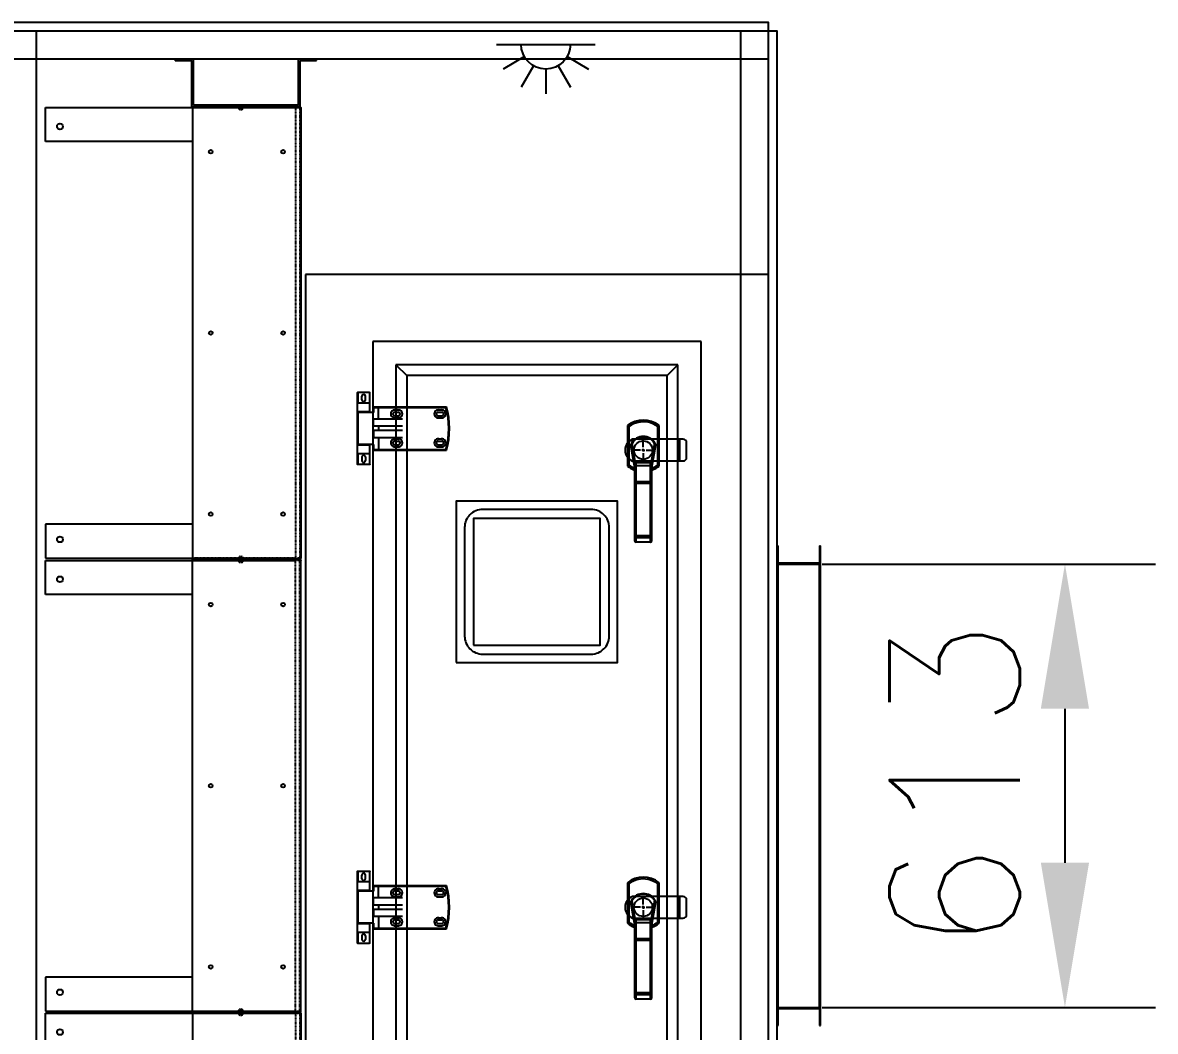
# Model space of a CAD drawing. Header units: millimetres. Extents: x -7350 to 21750, y -6100 to 14306.
# Drawn here: x 8206 to 9772, y 715 to 2110 of the extents above; entities that cross this region are included whole.
import ezdxf

# ---------------------------------------------------------------- set-up
doc = ezdxf.new("R2010")
doc.units = ezdxf.units.MM
doc.linetypes.add('HIDDEN', pattern=[0.375, 0.25, -0.125])
for name, color, linetype in [('____', 7, 'Continuous'), ('__________', 7, 'Continuous'), ('Dim', 1, 'Continuous'), ('McDoor', 7, 'Continuous'), ('McFlang', 7, 'Continuous'), ('McFrame', 7, 'Continuous'), ('MQFilter', 7, 'Continuous')]:
    doc.layers.add(name, color=color, linetype=linetype)
doc.styles.add('ROMANS', font='romans.shx')
doc.dimstyles.new('McDim', dxfattribs={"dimscale": 100, "dimtxt": 1.8, "dimasz": 2, "dimexe": 1.25, "dimexo": 0.625, "dimtad": 1, "dimdec": 1, "dimdsep": 46, "dimtxsty": 'ROMANS', "dimcen": 2.5, "dimadec": 0, "dimazin": 0, "dimtfac": 1, "dimtmove": 0, "dimatfit": 1, "dimfxl": 0, "dimarcsym": 0})

# ---------------------------------------------------------------- blocks, each defined once
blk = doc.blocks.new('HEPAFilter_16M-E')
for p, q in [((0, 2010), (25, 2010)), ((0, 2007.7), (0, 2010)), ((0, 2007.7), (22.7, 2007.7)), ((22.7, 1944), (22.7, 2007.7)), ((25, 1946.3), (25, 2010)), ((170.4, 2010), (195.4, 2010)), ((170.4, 1946.3), (170.4, 2010)), ((172.7, 2007.7), (195.4, 2007.7)), ((172.7, 1944), (172.7, 2007.7)), ((195.4, 2007.7), (195.4, 2010)), ((22.7, 1944), (172.7, 1944)), ((25, 1946.3), (170.4, 1946.3))]:
    blk.add_line(p, q)
at = {"layer": '__________', "color": 7, "linetype": 'Continuous'}
for p, q in [((-179.4, 1942.5), (166.1, 1942.5)), ((-179.4, 1895.5), (-179.4, 1942.5)), ((170.6, 1944), (23.6, 1944)), ((23.6, 1944), (23.6, 1851.3)), ((172.7, 1944), (170.6, 1944)), ((173.6, 1942.5), (173.6, 1319.6)), ((23.6, 1895.5), (-179.4, 1895.5)), ((23.6, 1851.3), (23.6, 1318)), ((23.6, 1366.6), (-179.4, 1366.6)), ((-179.4, 1366.6), (-179.4, 1319.6)), ((-179.4, 1319.6), (166.1, 1319.6)), ((-179.4, 1316.4), (166.1, 1316.4)), ((-179.4, 1269.4), (-179.4, 1316.4)), ((23.6, 1318), (170.6, 1318)), ((23.6, 1318), (170.6, 1318)), ((170.6, 1318), (23.6, 1318)), ((23.6, 1318), (170.6, 1318)), ((170.6, 1318), (23.6, 1318)), ((23.6, 1318), (170.6, 1318)), ((23.6, 1089.7), (23.6, 1318)), ((170.6, 1318), (172.7, 1318)), ((170.6, 1318), (172.7, 1318)), ((170.6, 1318), (172.7, 1318)), ((170.6, 1318), (172.7, 1318)), ((173.6, 1319.5), (173.6, 1319.6)), ((173.6, 1316.5), (173.6, 1316.4)), ((173.6, 693.5), (173.6, 1316.4)), ((23.6, 1269.4), (-179.4, 1269.4)), ((23.6, 692), (23.6, 1089.7)), ((23.6, 740.5), (-179.4, 740.5)), ((-179.4, 740.5), (-179.4, 693.5)), ((-179.4, 693.5), (166.1, 693.5)), ((-179.4, 690.5), (166.1, 690.5)), ((-179.4, 643.5), (-179.4, 690.5)), ((170.6, 692), (23.6, 692)), ((170.6, 692), (23.6, 692)), ((170.6, 692), (23.6, 692)), ((170.6, 692), (23.6, 692)), ((23.6, 692), (23.6, 294.3)), ((172.7, 692), (170.6, 692)), ((172.7, 692), (170.6, 692)), ((173.6, 690.5), (173.6, 67.6))]:
    blk.add_line(p, q, dxfattribs=at)
at = {"layer": '__________', "color": 3, "linetype": 'HIDDEN', "ltscale": 0.07}
for p, q in [((23.6, 1942.5), (170.6, 1942.5)), ((87.5, 1942), (87.5, 1941.9)), ((89, 1942.1), (89, 1942)), ((92.2, 1942), (92.2, 1942.1)), ((93.7, 1941.9), (93.7, 1942)), ((96.6, 1944), (96.6, 1942.5)), ((101.5, 1942.5), (101.5, 1944)), ((101.6, 1942.5), (101.6, 1944)), ((105.5, 1942.5), (105.5, 1944)), ((105.5, 1942.3), (105.5, 1942.5)), ((91.7, 1941.5), (89.5, 1941.5)), ((89.5, 1940), (91.7, 1940)), ((170.6, 1319.5), (23.6, 1319.5)), ((170.6, 1316.5), (23.6, 1316.5)), ((43.6, 1318), (43.6, 1319.5)), ((43.6, 1318), (43.6, 1316.5)), ((87.5, 1320.1), (87.5, 1320)), ((87.5, 1315.9), (87.5, 1316)), ((89, 1320), (89, 1319.9)), ((89, 1316), (89, 1316.1)), ((89.5, 1322), (91.7, 1322)), ((91.7, 1320.5), (89.5, 1320.5)), ((91.7, 1315.5), (89.5, 1315.5)), ((92.2, 1319.9), (92.2, 1320)), ((92.2, 1316.1), (92.2, 1316)), ((93.7, 1320), (93.7, 1320.1)), ((93.7, 1316), (93.7, 1315.9)), ((96.6, 1319.5), (96.6, 1318)), ((96.6, 1316.5), (96.6, 1318)), ((89.5, 1314), (91.7, 1314)), ((23.6, 693.5), (170.6, 693.5)), ((23.6, 690.5), (170.6, 690.5)), ((87.5, 694), (87.5, 694.1)), ((87.5, 690), (87.5, 689.9)), ((89, 693.9), (89, 694)), ((89, 690.1), (89, 690)), ((89.5, 696), (91.7, 696)), ((91.7, 694.5), (89.5, 694.5)), ((91.7, 689.5), (89.5, 689.5)), ((92.2, 694), (92.2, 693.9)), ((92.2, 690), (92.2, 690.1)), ((93.7, 694.1), (93.7, 694)), ((93.7, 689.9), (93.7, 690)), ((96.6, 692), (96.6, 693.5)), ((96.6, 692), (96.6, 690.5)), ((101.5, 693.5), (101.5, 692)), ((101.5, 690.5), (101.5, 692)), ((101.6, 693.5), (101.6, 692)), ((101.6, 690.5), (101.6, 692)), ((105.5, 693.6), (105.5, 693.5)), ((105.5, 693.5), (105.5, 692)), ((105.5, 690.5), (105.5, 692)), ((105.5, 690.4), (105.5, 690.5)), ((89.5, 688), (91.7, 688))]:
    blk.add_line(p, q, dxfattribs=at)
at = {"layer": '__________', "color": 3, "linetype": 'Continuous'}
for p, q in [((43.6, 1944), (43.6, 1942.5)), ((105.5, 1943.4), (159.6, 1943.4)), ((171.6, 1942.1), (172.7, 1943.1)), ((172.1, 1942.5), (173.6, 1942.5)), ((172.1, 1942.4), (173.6, 1942.4)), ((172.1, 1941), (173.6, 1941)), ((173.6, 1340), (172.1, 1340)), ((173.6, 1338.6), (172.1, 1338.6)), ((173.6, 1337.9), (172.1, 1337.9)), ((105.5, 1318.6), (159.6, 1318.6)), ((105.5, 1318.6), (105.5, 1318)), ((105.5, 1317.4), (105.5, 1318)), ((105.5, 1317.4), (159.6, 1317.4)), ((159.6, 1318.6), (159.6, 1318)), ((159.6, 1317.4), (159.6, 1318)), ((171.6, 1319.9), (172.7, 1318.9)), ((171.6, 1316.1), (172.7, 1317.1)), ((172.1, 1321), (173.6, 1321)), ((172.1, 1319.6), (173.6, 1319.6)), ((172.1, 1319.5), (172.1, 1319.6)), ((172.1, 1319.5), (173.6, 1319.5)), ((172.1, 1316.5), (173.6, 1316.5)), ((172.1, 1316.5), (172.1, 1316.4)), ((172.1, 1316.4), (173.6, 1316.4)), ((172.1, 1315), (173.6, 1315)), ((173.6, 1298.1), (172.1, 1298.1)), ((173.6, 1297.4), (172.1, 1297.4)), ((173.6, 1296), (172.1, 1296)), ((43.6, 692), (43.6, 693.5)), ((43.6, 692), (43.6, 690.5)), ((105.5, 692.6), (159.6, 692.6)), ((105.5, 691.4), (159.6, 691.4)), ((171.6, 693.9), (172.7, 692.9)), ((171.6, 690.1), (172.7, 691.1)), ((172.1, 695), (173.6, 695)), ((172.1, 693.6), (173.6, 693.6)), ((172.1, 693.5), (173.6, 693.5)), ((172.1, 690.5), (173.6, 690.5)), ((172.1, 690.4), (173.6, 690.4)), ((172.1, 689), (173.6, 689))]:
    blk.add_line(p, q, dxfattribs=at)
at = {"layer": '__________', "color": 3, "linetype": 'HIDDEN', "ltscale": 0.3}
for p, q in [((166.1, 1942.5), (166.1, 1319.6)), ((172.1, 1942.5), (172.1, 1319.6)), ((173.6, 1924.1), (172.1, 1924.1)), ((173.6, 1923.4), (172.1, 1923.4)), ((173.6, 1922), (172.1, 1922)), ((101.5, 1319.5), (101.5, 1318)), ((101.5, 1316.5), (101.5, 1318)), ((101.6, 1318), (101.6, 1319.5)), ((101.6, 1318), (101.6, 1316.5)), ((105.5, 1319.5), (105.5, 1318.6)), ((105.5, 1316.5), (105.5, 1317.4)), ((159.6, 1318.6), (159.6, 1319.5)), ((159.6, 1317.4), (159.6, 1316.5)), ((166.1, 693.5), (166.1, 1316.4)), ((172.1, 693.5), (172.1, 1316.4)), ((173.6, 714), (172.1, 714)), ((173.6, 712.6), (172.1, 712.6)), ((173.6, 711.9), (172.1, 711.9)), ((166.1, 690.5), (166.1, 67.6)), ((172.1, 690.5), (172.1, 67.6)), ((173.6, 672.1), (172.1, 672.1)), ((173.6, 671.4), (172.1, 671.4)), ((173.6, 670), (172.1, 670))]:
    blk.add_line(p, q, dxfattribs=at)
at = {"layer": '__________', "color": 7, "linetype": 'Continuous'}
for centre, radius in [((-159.4, 1916.5), 4), ((49.1, 1881.5), 2.5), ((149.1, 1881.5), 2.5), ((49.1, 1631), 2.5), ((149.1, 1631), 2.5), ((49.1, 1380.5), 2.5), ((149.1, 1380.5), 2.5), ((-159.4, 1345.6), 4), ((-159.4, 1290.4), 4), ((49.1, 1255.5), 2.5), ((149.1, 1255.5), 2.5), ((49.1, 1005), 2.5), ((149.1, 1005), 2.5), ((49.1, 754.5), 2.5), ((149.1, 754.5), 2.5), ((-159.4, 719.5), 4), ((-159.4, 664.5), 4)]:
    blk.add_circle(centre, radius, dxfattribs=at)
at = {"layer": '__________', "color": 3, "linetype": 'HIDDEN', "ltscale": 0.07}
for centre, radius, start, end in [((87, 1942), 2, 3, 90), ((87, 1942), 0.5, 3, 90), ((89.5, 1942), 2, 183, 270), ((89.5, 1942), 0.5, 183, 270), ((91.7, 1942), 0.5, 270, 357), ((91.7, 1942), 2, 270, 357), ((94.2, 1942), 2, 90, 177), ((94.2, 1942), 0.5, 90, 177), ((87, 1320), 0.5, 270, 357), ((87, 1320), 2, 270, 357), ((87, 1316), 2, 3, 90), ((87, 1316), 0.5, 3, 90), ((89.5, 1320), 2, 90, 177), ((89.5, 1316), 2, 183, 270), ((89.5, 1320), 0.5, 90, 177), ((89.5, 1316), 0.5, 183, 270), ((91.7, 1320), 2, 3, 90), ((91.7, 1320), 0.5, 3, 90), ((91.7, 1316), 0.5, 270, 357), ((91.7, 1316), 2, 270, 357), ((94.2, 1320), 2, 183, 270), ((94.2, 1316), 2, 90, 177), ((94.2, 1320), 0.5, 183, 270), ((94.2, 1316), 0.5, 90, 177), ((87, 694), 0.5, 270, 357), ((87, 694), 2, 270, 357), ((87, 690), 2, 3, 90), ((87, 690), 0.5, 3, 90), ((89.5, 694), 2, 90, 177), ((89.5, 690), 2, 183, 270), ((89.5, 694), 0.5, 90, 177), ((89.5, 690), 0.5, 183, 270), ((91.7, 694), 2, 3, 90), ((91.7, 694), 0.5, 3, 90), ((91.7, 690), 0.5, 270, 357), ((91.7, 690), 2, 270, 357), ((94.2, 694), 2, 183, 270), ((94.2, 690), 2, 90, 177), ((94.2, 694), 0.5, 183, 270), ((94.2, 690), 0.5, 90, 177)]:
    blk.add_arc(centre, radius, start, end, dxfattribs=at)
at = {"layer": '__________', "color": 3, "linetype": 'Continuous'}
for centre, radius, start, end in [((170.6, 1941), 3, 45, 90), ((170.6, 1941), 1.5, 45, 90), ((169, 1942.4), 3.13, 1.5053, 30.7689), ((170.6, 1941), 1.5, 0, 45), ((170.6, 1321), 1.5, 270, 315), ((170.6, 1321), 3, 270, 315), ((170.6, 1315), 3, 45, 90), ((170.6, 1315), 1.5, 45, 90), ((170.6, 1321), 1.5, 315, 0), ((168.8, 1319.6), 3.31, 330.0884, 358.5853), ((168.8, 1316.3), 3.31, 1.4147, 29.9116), ((170.6, 1315), 1.5, 0, 45), ((170.6, 695), 1.5, 270, 315), ((170.6, 695), 3, 270, 315), ((170.6, 689), 3, 45, 90), ((170.6, 689), 1.5, 45, 90), ((170.6, 695), 1.5, 315, 0), ((169, 693.6), 3.13, 329.2311, 358.4947), ((169, 690.4), 3.13, 1.5053, 30.7689), ((170.6, 689), 1.5, 0, 45)]:
    blk.add_arc(centre, radius, start, end, dxfattribs=at)
at = {"layer": '__________', "color": 7, "linetype": 'Continuous'}
for points in [[(173.6, 1942.5), (173.6, 1942.7), (173.4, 1943.2), (173, 1943.7), (172.7, 1944)], [(172.7, 1318), (173, 1318.3), (173.4, 1318.8), (173.6, 1319.3), (173.6, 1319.6)], [(172.7, 1318), (173, 1317.7), (173.4, 1317.2), (173.6, 1316.7), (173.6, 1316.4)], [(173.6, 693.5), (173.6, 693.2), (173.4, 692.8), (173, 692.3), (172.7, 692)], [(173.6, 690.5), (173.6, 690.8), (173.4, 691.2), (173, 691.7), (172.7, 692)]]:
    blk.add_open_spline(points, degree=3, dxfattribs=at)
at = {"layer": '__________', "color": 3, "linetype": 'Continuous'}
for points in [[(172.7, 1943.1), (173, 1942.8), (173.4, 1942.2), (173.6, 1941.4), (173.6, 1941)], [(173.6, 1321), (173.6, 1320.6), (173.4, 1319.8), (173, 1319.2), (172.7, 1318.9)], [(173.6, 1315), (173.6, 1315.4), (173.4, 1316.2), (173, 1316.8), (172.7, 1317.1)], [(172.7, 692.9), (173, 693.2), (173.4, 693.8), (173.6, 694.6), (173.6, 695)], [(172.7, 691.1), (173, 690.8), (173.4, 690.2), (173.6, 689.4), (173.6, 689)]]:
    blk.add_open_spline(points, degree=3, dxfattribs=at)
blk = doc.blocks.new('MXE-B5 P P-Door_660_1750')
for p, q in [((640, 1750, 0), (0, 1750, 0)), ((0, 1750, 0), (0, 0, 0)), ((640, 0, 0), (640, 1750, 0)), ((125, 1625, 0), (140, 1610, 0)), ((515, 1625, 0), (125, 1625, 0)), ((125, 1625, 0), (125, 125, 0)), ((515, 1625, 0), (500, 1610, 0)), ((515, 125, 0), (515, 1625, 0)), ((500, 1610, 0), (140, 1610, 0)), ((140, 1610, 0), (140, 140, 0)), ((500, 140, 0), (500, 1610, 0)), ((445, 1540.9, 0), (445, 1484.9, 0)), ((447.4, 1486.1, 0), (447.4, 1539.7, 0)), ((486.6, 1539.7, 0), (486.6, 1486.1, 0)), ((489, 1484.9, 0), (489, 1540.9, 0)), ((449.5, 1513.9, 0), (455, 1482.8, 0)), ((456.4, 1488.7, 0), (451.5, 1516.4, 0)), ((482.5, 1516.4, 0), (477.6, 1488.7, 0)), ((479, 1482.8, 0), (484.5, 1513.9, 0)), ((457.4, 1485.7, 0), (457.4, 1489.4, 0)), ((476.6, 1489.4, 0), (457.4, 1489.4, 0)), ((476.6, 1489.4, 0), (476.6, 1485.7, 0)), ((455, 1484.6, 0), (455, 1483.9, 0)), ((455, 1483.9, 0), (455, 1461.3, 0)), ((457.4, 1485.7, 0), (476.6, 1485.7, 0)), ((457.4, 1463.2, 0), (457.4, 1485.7, 0)), ((476.6, 1485.7, 0), (476.6, 1463.2, 0)), ((479, 1482.8, 0), (479.2, 1485, 0)), ((479, 1483.9, 0), (479, 1484.6, 0)), ((479, 1461.3, 0), (479, 1483.9, 0)), ((457.4, 1461.3, 0), (455, 1461.3, 0)), ((455, 1461.3, 0), (455, 1388.5, 0)), ((457.4, 1461.3, 0), (457.4, 1463.2, 0)), ((476.6, 1463.2, 0), (457.4, 1463.2, 0)), ((457.4, 1461.3, 0), (476.6, 1461.3, 0)), ((457.4, 1388.5, 0), (457.4, 1461.3, 0)), ((476.6, 1461.3, 0), (476.6, 1463.2, 0)), ((476.6, 1461.3, 0), (479, 1461.3, 0)), ((476.6, 1461.3, 0), (476.6, 1388.5, 0)), ((479, 1388.5, 0), (479, 1461.3, 0)), ((457.4, 1388.5, 0), (455, 1388.5, 0)), ((455, 1388.5, 0), (455, 1382.1, 0)), ((457.4, 1388.5, 0), (457.4, 1386.3, 0)), ((476.6, 1388.5, 0), (457.4, 1388.5, 0)), ((457.4, 1386.3, 0), (476.6, 1386.3, 0)), ((457.4, 1379.9, 0), (457.4, 1386.3, 0)), ((457.4, 1379.9, 0), (457.4, 1379.7, 0)), ((476.6, 1379.9, 0), (457.4, 1379.9, 0)), ((476.6, 1379.7, 0), (457.4, 1379.7, 0)), ((479, 1388.5, 0), (476.6, 1388.5, 0)), ((476.6, 1388.5, 0), (476.6, 1386.3, 0)), ((476.6, 1386.3, 0), (476.6, 1379.9, 0)), ((476.6, 1379.9, 0), (476.6, 1379.7, 0)), ((479, 1382.1, 0), (479, 1388.5, 0)), ((445, 908.9, 0), (445, 852.9, 0)), ((489, 852.9, 0), (489, 908.9, 0)), ((447.4, 854.1, 0), (447.4, 907.7, 0)), ((486.6, 907.7, 0), (486.6, 854.1, 0)), ((449.5, 881.9, 0), (455, 850.8, 0)), ((456.4, 856.7, 0), (451.5, 884.4, 0)), ((482.5, 884.4, 0), (477.6, 856.7, 0)), ((479, 850.8, 0), (484.5, 881.9, 0)), ((455, 852.6, 0), (455, 851.9, 0)), ((455, 851.9, 0), (455, 829.3, 0)), ((457.4, 853.7, 0), (457.4, 857.4, 0)), ((476.6, 857.4, 0), (457.4, 857.4, 0)), ((457.4, 853.7, 0), (476.6, 853.7, 0)), ((457.4, 831.2, 0), (457.4, 853.7, 0)), ((476.6, 857.4, 0), (476.6, 853.7, 0)), ((476.6, 853.7, 0), (476.6, 831.2, 0)), ((479, 850.8, 0), (479.2, 853, 0)), ((479, 851.9, 0), (479, 852.6, 0)), ((479, 829.3, 0), (479, 851.9, 0)), ((457.4, 829.3, 0), (457.4, 831.2, 0)), ((476.6, 831.2, 0), (457.4, 831.2, 0)), ((476.6, 829.3, 0), (476.6, 831.2, 0)), ((457.4, 829.3, 0), (455, 829.3, 0)), ((455, 829.3, 0), (455, 756.5, 0)), ((457.4, 829.3, 0), (476.6, 829.3, 0)), ((457.4, 756.5, 0), (457.4, 829.3, 0)), ((476.6, 829.3, 0), (479, 829.3, 0)), ((476.6, 829.3, 0), (476.6, 756.5, 0)), ((479, 756.5, 0), (479, 829.3, 0)), ((457.4, 756.5, 0), (455, 756.5, 0)), ((455, 756.5, 0), (455, 750.1, 0)), ((457.4, 756.5, 0), (457.4, 754.3, 0)), ((476.6, 756.5, 0), (457.4, 756.5, 0)), ((457.4, 754.3, 0), (476.6, 754.3, 0)), ((457.4, 747.9, 0), (457.4, 754.3, 0)), ((479, 756.5, 0), (476.6, 756.5, 0)), ((476.6, 756.5, 0), (476.6, 754.3, 0)), ((476.6, 754.3, 0), (476.6, 747.9, 0)), ((479, 750.1, 0), (479, 756.5, 0)), ((457.4, 747.9, 0), (457.4, 747.7, 0)), ((476.6, 747.9, 0), (457.4, 747.9, 0)), ((476.6, 747.7, 0), (457.4, 747.7, 0)), ((476.6, 747.9, 0), (476.6, 747.7, 0))]:
    blk.add_line(p, q)
at = {"elevation": 0}
for points in [[(452, 1492), (522, 1492, 0.414214), (527, 1497), (527, 1517, 0.414214), (522, 1522), (452, 1522)], [(452, 860), (522, 860, 0.414214), (527, 865), (527, 885, 0.414214), (522, 890), (452, 890)]]:
    blk.add_lwpolyline(points, format="xyb", dxfattribs=at)
for points in [[(450.8, 1516.8), (450.8, 1516.8), (450.8, 1516.8), (450.9, 1516.7), (451, 1516.7), (451.1, 1516.6), (451.2, 1516.6), (451.3, 1516.5), (451.5, 1516.4)], [(483.2, 1516.8), (483.2, 1516.8), (483.2, 1516.8), (483.1, 1516.7), (483, 1516.7), (482.9, 1516.6), (482.8, 1516.6), (482.7, 1516.5), (482.5, 1516.4)], [(456.4, 1488.7), (456.4, 1488.6), (456.5, 1488.5), (456.6, 1488.4), (456.6, 1488.3), (456.7, 1488.2), (456.8, 1488.1), (456.8, 1488.1), (456.9, 1488)], [(477.1, 1488), (477.2, 1488.1), (477.2, 1488.1), (477.3, 1488.2), (477.4, 1488.3), (477.4, 1488.4), (477.5, 1488.5), (477.6, 1488.6), (477.6, 1488.7)], [(454.8, 1485), (454.9, 1484), (454.9, 1483.4), (455, 1482.9), (455, 1482.8)], [(450.8, 884.8), (450.8, 884.8), (450.8, 884.8), (450.9, 884.7), (451, 884.7), (451.1, 884.6), (451.2, 884.6), (451.3, 884.5), (451.5, 884.4)], [(483.2, 884.8), (483.2, 884.8), (483.2, 884.8), (483.1, 884.7), (483, 884.7), (482.9, 884.6), (482.8, 884.6), (482.7, 884.5), (482.5, 884.4)], [(454.8, 853), (454.9, 852), (454.9, 851.4), (455, 850.9), (455, 850.8)], [(456.4, 856.7), (456.4, 856.6), (456.5, 856.5), (456.6, 856.4), (456.6, 856.3), (456.7, 856.2), (456.8, 856.1), (456.8, 856.1), (456.9, 856)], [(477.1, 856), (477.2, 856.1), (477.2, 856.1), (477.3, 856.2), (477.4, 856.3), (477.4, 856.4), (477.5, 856.5), (477.6, 856.6), (477.6, 856.7)]]:
    blk.add_lwpolyline(points, dxfattribs=at)
for centre in [(467, 1507, 0), (467, 875, 0)]:
    blk.add_circle(centre, 12.8)
for centre, radius, start, end in [((467, 1512.9, 0), 35.6, 51.8428, 128.1572), ((467, 1512.9, 0), 33.2, 78.3893, 126.1713), ((467, 1512.9, 0), 33.2, 53.8287, 102.95), ((458.2, 1507, 0), 16.3, 112.6199, 247.3801), ((467, 1507, 0), 18.9, 31.1991, 148.8009), ((467, 1507, 0), 18.1, 31.1991, 148.8009), ((450.3, 1514, 0), 0.8, 157.2035, 190), ((483.7, 1514, 0), 0.8, 350, 22.7965), ((467, 1512.9, 0), 35.6, 231.8428, 250.3062), ((467, 1512.9, 0), 33.2, 233.8287, 248.817), ((454.5, 1484.5, 0), 0.518, 4.6656, 55.412), ((457.2, 1483.6, 0), 2.18, 83.4591, 171.4483), ((452.6, 1482.4, 0), 2.4, 0, 10), ((476.8, 1483.6, 0), 2.18, 8.5517, 96.5409), ((467, 1512.9, 0), 33.2, 291.183, 306.1713), ((479.5, 1484.5, 0), 0.518, 124.5882, 175.3345), ((467, 1512.9, 0), 35.6, 289.6938, 308.1572), ((481.4, 1482.4, 0), 2.4, 170, 180), ((457.2, 1461, 0), 2.18, 83.4591, 171.4483), ((476.8, 1461, 0), 2.18, 8.5518, 96.5408), ((457.3, 1388.6, 0), 2.31, 182.5367, 272.3301), ((457.3, 1382.2, 0), 2.31, 182.5367, 272.3301), ((457.4, 1382.1, 0), 2.4, 180, 270), ((476.7, 1388.6, 0), 2.31, 267.67, 357.4633), ((476.7, 1382.2, 0), 2.31, 267.67, 357.4633), ((476.6, 1382.1, 0), 2.4, 270, 0), ((467, 880.9, 0), 35.6, 51.8428, 128.1572), ((467, 880.9, 0), 33.2, 78.3893, 126.1713), ((467, 880.9, 0), 33.2, 53.8287, 102.95), ((467, 875, 0), 18.9, 31.1991, 148.8009), ((467, 875, 0), 18.1, 31.1991, 148.8009), ((458.2, 875, 0), 16.3, 112.6199, 247.3801), ((450.3, 882, 0), 0.8, 157.2035, 190), ((483.7, 882, 0), 0.8, 350, 22.7965), ((467, 880.9, 0), 35.6, 231.8428, 250.3062), ((467, 880.9, 0), 33.2, 233.8287, 248.817), ((454.5, 852.5, 0), 0.518, 4.6656, 55.412), ((457.2, 851.6, 0), 2.18, 83.4591, 171.4483), ((452.6, 850.4, 0), 2.4, 0, 10), ((476.8, 851.6, 0), 2.18, 8.5517, 96.5409), ((467, 880.9, 0), 33.2, 291.183, 306.1713), ((479.5, 852.5, 0), 0.518, 124.5882, 175.3345), ((467, 880.9, 0), 35.6, 289.6938, 308.1572), ((481.4, 850.4, 0), 2.4, 170, 180), ((457.2, 829, 0), 2.18, 83.4591, 171.4483), ((476.8, 829, 0), 2.18, 8.5518, 96.5408), ((457.3, 756.6, 0), 2.31, 182.5367, 272.3301), ((476.7, 756.6, 0), 2.31, 267.67, 357.4633), ((457.3, 750.2, 0), 2.31, 182.5367, 272.3301), ((457.4, 750.1, 0), 2.4, 180, 270), ((476.7, 750.2, 0), 2.31, 267.67, 357.4633), ((476.6, 750.1, 0), 2.4, 270, 0)]:
    blk.add_arc(centre, radius, start, end)
for points in [[(445, 1540.9, 0), (445.8, 1540.5, 0), (446.6, 1540.1, 0), (447.4, 1539.7, 0)], [(489, 1540.9, 0), (488.2, 1540.5, 0), (487.4, 1540.1, 0), (486.6, 1539.7, 0)], [(456.9, 1488, 0), (457.1, 1488.4, 0), (457.2, 1488.9, 0), (457.4, 1489.4, 0)], [(477.1, 1488, 0), (476.9, 1488.4, 0), (476.8, 1488.9, 0), (476.6, 1489.4, 0)], [(447.4, 1486.1, 0), (446.6, 1485.7, 0), (445.8, 1485.3, 0), (445, 1484.9, 0)], [(489, 1484.9, 0), (488.2, 1485.3, 0), (487.4, 1485.7, 0), (486.6, 1486.1, 0)], [(445, 908.9, 0), (445.8, 908.5, 0), (446.6, 908.1, 0), (447.4, 907.7, 0)], [(489, 908.9, 0), (488.2, 908.5, 0), (487.4, 908.1, 0), (486.6, 907.7, 0)], [(447.4, 854.1, 0), (446.6, 853.7, 0), (445.8, 853.3, 0), (445, 852.9, 0)], [(456.9, 856, 0), (457.1, 856.4, 0), (457.2, 856.9, 0), (457.4, 857.4, 0)], [(477.1, 856, 0), (476.9, 856.4, 0), (476.8, 856.9, 0), (476.6, 857.4, 0)], [(489, 852.9, 0), (488.2, 853.3, 0), (487.4, 853.7, 0), (486.6, 854.1, 0)]]:
    blk.add_open_spline(points, degree=3)
for points, knots in [([(450.8, 1516.8, 0), (450.6, 1516.6, 0), (450.5, 1516.3, 0), (450.2, 1515.8, 0), (450.1, 1515.6, 0), (449.9, 1515.1, 0), (449.8, 1514.9, 0), (449.6, 1514.6, 0), (449.6, 1514.5, 0), (449.6, 1514.4, 0), (449.6, 1514.4, 0), (449.5, 1514.3, 0), (449.5, 1514.3, 0), (449.5, 1514.3, 0)], [0, 0, 0, 0, 0.25, 0.25, 0.5, 0.5, 0.75, 0.75, 0.875, 0.875, 0.9375, 0.9375, 1, 1, 1, 1]), ([(449.5, 1513.9, 0), (449.5, 1513.9, 0), (449.5, 1513.9, 0), (449.6, 1514, 0), (449.6, 1514.1, 0), (449.7, 1514.3, 0), (449.8, 1514.4, 0), (450, 1514.6, 0), (450, 1514.7, 0), (450.2, 1514.9, 0), (450.3, 1515.1, 0), (450.5, 1515.3, 0), (450.7, 1515.5, 0), (451, 1515.9, 0), (451.2, 1516.1, 0), (451.5, 1516.4, 0)], [0, 0, 0, 0, 0.125, 0.125, 0.25, 0.25, 0.375, 0.375, 0.5, 0.5, 0.625, 0.625, 0.75, 0.75, 1, 1, 1, 1]), ([(482.5, 1516.4, 0), (482.8, 1516.1, 0), (483, 1515.9, 0), (483.4, 1515.5, 0), (483.5, 1515.3, 0), (483.7, 1515.1, 0), (483.8, 1514.9, 0), (484, 1514.7, 0), (484, 1514.6, 0), (484.2, 1514.4, 0), (484.3, 1514.3, 0), (484.4, 1514.1, 0), (484.4, 1514, 0), (484.5, 1513.9, 0), (484.5, 1513.9, 0), (484.5, 1513.9, 0)], [0, 0, 0, 0, 0.25, 0.25, 0.375, 0.375, 0.5, 0.5, 0.625, 0.625, 0.75, 0.75, 0.875, 0.875, 1, 1, 1, 1]), ([(484.5, 1514.3, 0), (484.5, 1514.3, 0), (484.5, 1514.3, 0), (484.4, 1514.4, 0), (484.4, 1514.4, 0), (484.4, 1514.5, 0), (484.4, 1514.6, 0), (484.3, 1514.8, 0), (484.2, 1514.9, 0), (484.1, 1515.1, 0), (484.1, 1515.2, 0), (483.9, 1515.6, 0), (483.8, 1515.8, 0), (483.5, 1516.3, 0), (483.4, 1516.6, 0), (483.2, 1516.8, 0)], [0, 0, 0, 0, 0.0625, 0.0625, 0.125, 0.125, 0.25, 0.25, 0.375, 0.375, 0.5, 0.5, 0.75, 0.75, 1, 1, 1, 1]), ([(456.4, 1488.7, 0), (456.3, 1488.5, 0), (456.1, 1488.4, 0), (455.8, 1488.1, 0), (455.7, 1488, 0), (455.5, 1487.7, 0), (455.4, 1487.6, 0), (455.2, 1487.3, 0), (455.1, 1487.2, 0), (454.9, 1486.7, 0), (454.8, 1486.4, 0), (454.7, 1485.7, 0), (454.7, 1485.3, 0), (454.8, 1485, 0)], [0, 0, 0, 0, 0.125, 0.125, 0.25, 0.25, 0.375, 0.375, 0.5, 0.5, 0.75, 0.75, 1, 1, 1, 1]), ([(455, 1484.6, 0), (455, 1484.7, 0), (455, 1484.9, 0), (455.1, 1485.2, 0), (455.1, 1485.4, 0), (455.2, 1485.7, 0), (455.3, 1485.8, 0), (455.5, 1486.1, 0), (455.6, 1486.2, 0), (455.8, 1486.4, 0), (455.9, 1486.5, 0), (456.2, 1486.8, 0), (456.3, 1486.9, 0), (456.5, 1487.2, 0), (456.6, 1487.4, 0), (456.8, 1487.7, 0), (456.8, 1487.8, 0), (456.9, 1488, 0)], [0, 0, 0, 0, 0.125, 0.125, 0.25, 0.25, 0.375, 0.375, 0.5, 0.5, 0.625, 0.625, 0.75, 0.75, 0.875, 0.875, 1, 1, 1, 1]), ([(456.4, 1488.7, 0), (456.5, 1488.8, 0), (456.7, 1488.9, 0), (456.9, 1489, 0), (457, 1489.2, 0), (457.2, 1489.3, 0), (457.4, 1489.4, 0), (457.4, 1489.4, 0), (457.4, 1489.4, 0), (457.4, 1489.4, 0)], [0, 0, 0, 0, 0.000785588, 0.000785588, 0.000785588, 0.001571314, 0.001571314, 0.001571314, 0.001586806, 0.001586806, 0.001586806, 0.001586806]), ([(477.6, 1488.7, 0), (477.5, 1488.8, 0), (477.3, 1488.9, 0), (477.1, 1489, 0), (477, 1489.2, 0), (476.8, 1489.3, 0), (476.6, 1489.4, 0), (476.6, 1489.4, 0), (476.6, 1489.4, 0), (476.6, 1489.4, 0)], [0, 0, 0, 0, 0.000785588, 0.000785588, 0.000785588, 0.001571314, 0.001571314, 0.001571314, 0.001586806, 0.001586806, 0.001586806, 0.001586806]), ([(477.1, 1488, 0), (477.2, 1487.8, 0), (477.2, 1487.7, 0), (477.4, 1487.4, 0), (477.5, 1487.2, 0), (477.7, 1486.9, 0), (477.8, 1486.8, 0), (478.1, 1486.5, 0), (478.2, 1486.4, 0), (478.4, 1486.2, 0), (478.5, 1486.1, 0), (478.7, 1485.8, 0), (478.8, 1485.7, 0), (478.9, 1485.4, 0), (478.9, 1485.2, 0), (479, 1484.9, 0), (479, 1484.7, 0), (479, 1484.6, 0)], [0, 0, 0, 0, 0.125, 0.125, 0.25, 0.25, 0.375, 0.375, 0.5, 0.5, 0.625, 0.625, 0.75, 0.75, 0.875, 0.875, 1, 1, 1, 1]), ([(479.2, 1485, 0), (479.3, 1485.3, 0), (479.3, 1485.7, 0), (479.2, 1486.2, 0), (479.2, 1486.4, 0), (479.1, 1486.7, 0), (479.1, 1486.9, 0), (478.9, 1487.2, 0), (478.8, 1487.3, 0), (478.6, 1487.6, 0), (478.5, 1487.7, 0), (478.3, 1488, 0), (478.2, 1488.1, 0), (477.9, 1488.4, 0), (477.7, 1488.5, 0), (477.6, 1488.7, 0)], [0, 0, 0, 0, 0.25, 0.25, 0.375, 0.375, 0.5, 0.5, 0.625, 0.625, 0.75, 0.75, 0.875, 0.875, 1, 1, 1, 1]), ([(450.8, 884.8, 0), (450.6, 884.6, 0), (450.5, 884.3, 0), (450.2, 883.8, 0), (450.1, 883.6, 0), (449.9, 883.1, 0), (449.8, 882.9, 0), (449.6, 882.6, 0), (449.6, 882.5, 0), (449.6, 882.4, 0), (449.6, 882.4, 0), (449.5, 882.3, 0), (449.5, 882.3, 0), (449.5, 882.3, 0)], [0, 0, 0, 0, 0.25, 0.25, 0.5, 0.5, 0.75, 0.75, 0.875, 0.875, 0.9375, 0.9375, 1, 1, 1, 1]), ([(449.5, 881.9, 0), (449.5, 881.9, 0), (449.5, 881.9, 0), (449.6, 882, 0), (449.6, 882.1, 0), (449.7, 882.3, 0), (449.8, 882.4, 0), (450, 882.6, 0), (450, 882.7, 0), (450.2, 882.9, 0), (450.3, 883.1, 0), (450.5, 883.3, 0), (450.7, 883.5, 0), (451, 883.9, 0), (451.2, 884.1, 0), (451.5, 884.4, 0)], [0, 0, 0, 0, 0.125, 0.125, 0.25, 0.25, 0.375, 0.375, 0.5, 0.5, 0.625, 0.625, 0.75, 0.75, 1, 1, 1, 1]), ([(482.5, 884.4, 0), (482.8, 884.1, 0), (483, 883.9, 0), (483.4, 883.5, 0), (483.5, 883.3, 0), (483.7, 883.1, 0), (483.8, 882.9, 0), (484, 882.7, 0), (484, 882.6, 0), (484.2, 882.4, 0), (484.3, 882.3, 0), (484.4, 882.1, 0), (484.4, 882, 0), (484.5, 881.9, 0), (484.5, 881.9, 0), (484.5, 881.9, 0)], [0, 0, 0, 0, 0.25, 0.25, 0.375, 0.375, 0.5, 0.5, 0.625, 0.625, 0.75, 0.75, 0.875, 0.875, 1, 1, 1, 1]), ([(484.5, 882.3, 0), (484.5, 882.3, 0), (484.5, 882.3, 0), (484.4, 882.4, 0), (484.4, 882.4, 0), (484.4, 882.5, 0), (484.4, 882.6, 0), (484.3, 882.8, 0), (484.2, 882.9, 0), (484.1, 883.1, 0), (484.1, 883.2, 0), (483.9, 883.6, 0), (483.8, 883.8, 0), (483.5, 884.3, 0), (483.4, 884.6, 0), (483.2, 884.8, 0)], [0, 0, 0, 0, 0.0625, 0.0625, 0.125, 0.125, 0.25, 0.25, 0.375, 0.375, 0.5, 0.5, 0.75, 0.75, 1, 1, 1, 1]), ([(456.4, 856.7, 0), (456.3, 856.5, 0), (456.1, 856.4, 0), (455.8, 856.1, 0), (455.7, 856, 0), (455.5, 855.7, 0), (455.4, 855.6, 0), (455.2, 855.3, 0), (455.1, 855.2, 0), (454.9, 854.7, 0), (454.8, 854.4, 0), (454.7, 853.7, 0), (454.7, 853.3, 0), (454.8, 853, 0)], [0, 0, 0, 0, 0.125, 0.125, 0.25, 0.25, 0.375, 0.375, 0.5, 0.5, 0.75, 0.75, 1, 1, 1, 1]), ([(455, 852.6, 0), (455, 852.7, 0), (455, 852.9, 0), (455.1, 853.2, 0), (455.1, 853.4, 0), (455.2, 853.7, 0), (455.3, 853.8, 0), (455.5, 854.1, 0), (455.6, 854.2, 0), (455.8, 854.4, 0), (455.9, 854.5, 0), (456.2, 854.8, 0), (456.3, 854.9, 0), (456.5, 855.2, 0), (456.6, 855.4, 0), (456.8, 855.7, 0), (456.8, 855.8, 0), (456.9, 856, 0)], [0, 0, 0, 0, 0.125, 0.125, 0.25, 0.25, 0.375, 0.375, 0.5, 0.5, 0.625, 0.625, 0.75, 0.75, 0.875, 0.875, 1, 1, 1, 1]), ([(456.4, 856.7, 0), (456.5, 856.8, 0), (456.7, 856.9, 0), (456.9, 857, 0), (457, 857.2, 0), (457.2, 857.3, 0), (457.4, 857.4, 0), (457.4, 857.4, 0), (457.4, 857.4, 0), (457.4, 857.4, 0)], [0, 0, 0, 0, 0.000785588, 0.000785588, 0.000785588, 0.001571314, 0.001571314, 0.001571314, 0.001586806, 0.001586806, 0.001586806, 0.001586806]), ([(477.6, 856.7, 0), (477.5, 856.8, 0), (477.3, 856.9, 0), (477.1, 857, 0), (477, 857.2, 0), (476.8, 857.3, 0), (476.6, 857.4, 0), (476.6, 857.4, 0), (476.6, 857.4, 0), (476.6, 857.4, 0)], [0, 0, 0, 0, 0.000785588, 0.000785588, 0.000785588, 0.001571314, 0.001571314, 0.001571314, 0.001586806, 0.001586806, 0.001586806, 0.001586806]), ([(477.1, 856, 0), (477.2, 855.8, 0), (477.2, 855.7, 0), (477.4, 855.4, 0), (477.5, 855.2, 0), (477.7, 854.9, 0), (477.8, 854.8, 0), (478.1, 854.5, 0), (478.2, 854.4, 0), (478.4, 854.2, 0), (478.5, 854.1, 0), (478.7, 853.8, 0), (478.8, 853.7, 0), (478.9, 853.4, 0), (478.9, 853.2, 0), (479, 852.9, 0), (479, 852.7, 0), (479, 852.6, 0)], [0, 0, 0, 0, 0.125, 0.125, 0.25, 0.25, 0.375, 0.375, 0.5, 0.5, 0.625, 0.625, 0.75, 0.75, 0.875, 0.875, 1, 1, 1, 1]), ([(479.2, 853, 0), (479.3, 853.3, 0), (479.3, 853.7, 0), (479.2, 854.2, 0), (479.2, 854.4, 0), (479.1, 854.7, 0), (479.1, 854.9, 0), (478.9, 855.2, 0), (478.8, 855.3, 0), (478.6, 855.6, 0), (478.5, 855.7, 0), (478.3, 856, 0), (478.2, 856.1, 0), (477.9, 856.4, 0), (477.7, 856.5, 0), (477.6, 856.7, 0)], [0, 0, 0, 0, 0.25, 0.25, 0.375, 0.375, 0.5, 0.5, 0.625, 0.625, 0.75, 0.75, 0.875, 0.875, 1, 1, 1, 1])]:
    blk.add_open_spline(points, degree=3, knots=knots)
at = {"layer": 'Dim', "color": 0}
for p, q in [((467, 1511, 0), (467, 1521.8, 0)), ((463, 1507, 0), (452.2, 1507, 0)), ((467, 1507, 0), (465, 1507, 0)), ((467, 1507, 0), (465, 1507, 0)), ((467, 1507, 0), (467, 1509, 0)), ((467, 1507, 0), (467, 1509, 0)), ((467, 1507, 0), (469, 1507, 0)), ((467, 1507, 0), (467, 1505, 0)), ((467, 1507, 0), (469, 1507, 0)), ((467, 1507, 0), (467, 1505, 0)), ((471, 1507, 0), (481.8, 1507, 0)), ((467, 1503, 0), (467, 1492.2, 0)), ((467, 879, 0), (467, 889.8, 0)), ((467, 875, 0), (467, 877, 0)), ((467, 875, 0), (467, 877, 0)), ((463, 875, 0), (452.2, 875, 0)), ((467, 875, 0), (465, 875, 0)), ((467, 875, 0), (465, 875, 0)), ((467, 875, 0), (469, 875, 0)), ((467, 875, 0), (467, 873, 0)), ((467, 875, 0), (469, 875, 0)), ((467, 875, 0), (467, 873, 0)), ((467, 871, 0), (467, 860.2, 0)), ((471, 875, 0), (481.8, 875, 0))]:
    blk.add_line(p, q, dxfattribs=at)
at = {"layer": 'McFrame', "color": 5}
for p, q in [((547, 1657, 0), (93, 1657, 0)), ((93, 1657, 0), (93, 93, 0)), ((547, 93, 0), (547, 1657, 0)), ((89, 1572, 0), (72, 1572, 0)), ((78, 1576.5, 0), (78, 1581.5, 0)), ((83, 1576.5, 0), (83, 1581.5, 0)), ((94, 1567, 0), (195, 1567, 0)), ((94, 1567, 0), (94, 1559, 0)), ((94, 1566, 0), (194.3, 1566, 0)), ((101, 1550, 0), (101, 1567, 0)), ((89, 1560, 0), (72, 1560, 0)), ((73, 1515, 0), (73, 1559, 0)), ((94, 1559, 0), (73, 1559, 0)), ((122.8, 1562.5, 0), (129.2, 1562.5, 0)), ((122.8, 1551.5, 0), (129.2, 1551.5, 0)), ((123.5, 1559.5, 0), (128.5, 1559.5, 0)), ((123.5, 1554.5, 0), (128.5, 1554.5, 0)), ((182.8, 1562.5, 0), (189.2, 1562.5, 0)), ((182.8, 1551.5, 0), (189.2, 1551.5, 0)), ((183.5, 1559.5, 0), (188.5, 1559.5, 0)), ((183.5, 1554.5, 0), (188.5, 1554.5, 0)), ((134, 1550, 0), (94, 1550, 0)), ((94, 1540, 0), (94, 1550, 0)), ((134, 1540, 0), (94, 1540, 0)), ((101, 1540, 0), (101, 1534, 0)), ((134, 1534, 0), (94, 1534, 0)), ((94, 1534, 0), (94, 1524, 0)), ((134, 1524, 0), (94, 1524, 0)), ((101, 1524, 0), (101, 1507, 0)), ((122.8, 1522.5, 0), (129.2, 1522.5, 0)), ((123.5, 1519.5, 0), (128.5, 1519.5, 0)), ((182.8, 1522.5, 0), (189.2, 1522.5, 0)), ((183.5, 1519.5, 0), (188.5, 1519.5, 0)), ((517, 1522, 0), (517, 1492, 0)), ((89, 1514, 0), (72, 1514, 0)), ((94, 1515, 0), (73, 1515, 0)), ((94, 1515, 0), (94, 1507, 0)), ((94, 1508, 0), (194.3, 1508, 0)), ((94, 1507, 0), (195, 1507, 0)), ((122.8, 1511.5, 0), (129.2, 1511.5, 0)), ((123.5, 1514.5, 0), (128.5, 1514.5, 0)), ((182.8, 1511.5, 0), (189.2, 1511.5, 0)), ((183.5, 1514.5, 0), (188.5, 1514.5, 0)), ((89, 1502, 0), (72, 1502, 0)), ((78, 1497.5, 0), (78, 1492.5, 0)), ((83, 1497.5, 0), (83, 1492.5, 0)), ((89, 910, 0), (72, 910, 0)), ((78, 914.5, 0), (78, 919.5, 0)), ((83, 914.5, 0), (83, 919.5, 0)), ((89, 898, 0), (72, 898, 0)), ((73, 853, 0), (73, 897, 0)), ((94, 897, 0), (73, 897, 0)), ((94, 905, 0), (195, 905, 0)), ((94, 905, 0), (94, 897, 0)), ((94, 904, 0), (194.3, 904, 0)), ((101, 888, 0), (101, 905, 0)), ((122.8, 900.5, 0), (129.2, 900.5, 0)), ((123.5, 897.5, 0), (128.5, 897.5, 0)), ((182.8, 900.5, 0), (189.2, 900.5, 0)), ((183.5, 897.5, 0), (188.5, 897.5, 0)), ((134, 888, 0), (94, 888, 0)), ((94, 878, 0), (94, 888, 0)), ((134, 878, 0), (94, 878, 0)), ((101, 878, 0), (101, 872, 0)), ((122.8, 889.5, 0), (129.2, 889.5, 0)), ((123.5, 892.5, 0), (128.5, 892.5, 0)), ((182.8, 889.5, 0), (189.2, 889.5, 0)), ((183.5, 892.5, 0), (188.5, 892.5, 0)), ((517, 890, 0), (517, 860, 0)), ((134, 872, 0), (94, 872, 0)), ((94, 872, 0), (94, 862, 0)), ((134, 862, 0), (94, 862, 0)), ((101, 862, 0), (101, 845, 0)), ((89, 852, 0), (72, 852, 0)), ((94, 853, 0), (73, 853, 0)), ((94, 853, 0), (94, 845, 0)), ((94, 846, 0), (194.3, 846, 0)), ((122.8, 860.5, 0), (129.2, 860.5, 0)), ((122.8, 849.5, 0), (129.2, 849.5, 0)), ((123.5, 857.5, 0), (128.5, 857.5, 0)), ((123.5, 852.5, 0), (128.5, 852.5, 0)), ((182.8, 860.5, 0), (189.2, 860.5, 0)), ((182.8, 849.5, 0), (189.2, 849.5, 0)), ((183.5, 857.5, 0), (188.5, 857.5, 0)), ((183.5, 852.5, 0), (188.5, 852.5, 0)), ((89, 840, 0), (72, 840, 0)), ((78, 835.5, 0), (78, 830.5, 0)), ((83, 835.5, 0), (83, 830.5, 0)), ((94, 845, 0), (195, 845, 0))]:
    blk.add_line(p, q, dxfattribs=at)
at = {"layer": 'McFrame', "color": 5, "extrusion": (-1.22461e-16, 0, -1)}
for p, q in [((72.5, 1586.5, 0), (72, 1586.5, 0)), ((72, 1487.5, 0), (72, 1586.5, 0)), ((72.5, 1586.5, 0), (72.5, 1587, 0)), ((72.5, 1587, 0), (88.5, 1587, 0)), ((72.5, 1586.5, 0), (72.5, 1572, 0)), ((88.5, 1586.5, 0), (72.5, 1586.5, 0)), ((72.5, 1560, 0), (72.5, 1514, 0)), ((72.5, 1502, 0), (72.5, 1487.5, 0)), ((72, 1487.5, 0), (72.5, 1487.5, 0)), ((72.5, 1487, 0), (72.5, 1487.5, 0)), ((72.5, 1487.5, 0), (88.5, 1487.5, 0)), ((88.5, 1487, 0), (72.5, 1487, 0)), ((72.5, 924.5, 0), (72, 924.5, 0)), ((72, 825.5, 0), (72, 924.5, 0)), ((72.5, 924.5, 0), (72.5, 925, 0)), ((72.5, 925, 0), (88.5, 925, 0)), ((72.5, 924.5, 0), (72.5, 910, 0)), ((88.5, 924.5, 0), (72.5, 924.5, 0)), ((72.5, 898, 0), (72.5, 852, 0)), ((72.5, 840, 0), (72.5, 825.5, 0)), ((72, 825.5, 0), (72.5, 825.5, 0)), ((72.5, 825, 0), (72.5, 825.5, 0)), ((72.5, 825.5, 0), (88.5, 825.5, 0)), ((88.5, 825, 0), (72.5, 825, 0))]:
    blk.add_line(p, q, dxfattribs=at)
at = {"layer": 'McFrame', "color": 5, "extrusion": (1.22461e-16, 0, -1)}
for p, q in [((88.5, 1586.5, 0), (88.5, 1587, 0)), ((88.5, 1586.5, 0), (89, 1586.5, 0)), ((88.5, 1586.5, 0), (88.5, 1572, 0)), ((89, 1559, 0), (89, 1586.5, 0)), ((88.5, 1560, 0), (88.5, 1559, 0)), ((88.5, 1515, 0), (88.5, 1514, 0)), ((89, 1487.5, 0), (89, 1515, 0)), ((88.5, 1502, 0), (88.5, 1487.5, 0)), ((89, 1487.5, 0), (88.5, 1487.5, 0)), ((88.5, 1487, 0), (88.5, 1487.5, 0)), ((88.5, 924.5, 0), (88.5, 925, 0)), ((88.5, 924.5, 0), (89, 924.5, 0)), ((88.5, 924.5, 0), (88.5, 910, 0)), ((89, 897, 0), (89, 924.5, 0)), ((88.5, 898, 0), (88.5, 897, 0)), ((88.5, 853, 0), (88.5, 852, 0)), ((89, 825.5, 0), (89, 853, 0)), ((88.5, 840, 0), (88.5, 825.5, 0)), ((89, 825.5, 0), (88.5, 825.5, 0)), ((88.5, 825, 0), (88.5, 825.5, 0))]:
    blk.add_line(p, q, dxfattribs=at)
at = {"layer": 'McFrame', "color": 5, "extrusion": (-1.22461e-16, 0, -1)}
for centre, start, end in [((-72.5, 1586.5, 0), 0, 90), ((-72.5, 1487.5, 0), 270, 0), ((-72.5, 924.5, 0), 0, 90), ((-72.5, 825.5, 0), 270, 0)]:
    blk.add_arc(centre, 0.5, start, end, dxfattribs=at)
at = {"layer": 'McFrame', "color": 5}
for centre, radius, start, end in [((80.5, 1581.5, 0), 2.5, 359.9853, 179.9927), ((80.5, 1576.5, 0), 2.5, 179.9853, 0), ((83.5, 1537, 0), 114.5, 345.3286, 14.6714), ((84.5, 1537, 0), 114.5, 344.8107, 15.1893), ((71.2, 1558.7, 0), 1.78, 8.2743, 44.8557), ((89.8, 1558.7, 0), 1.78, 135.1443, 171.7257), ((123.5, 1557, 0), 5.54, 82.9573, 277.0427), ((123.5, 1557, 0), 2.5, 89.9853, 270), ((128.5, 1557, 0), 5.54, 262.9573, 97.0427), ((128.5, 1557, 0), 2.5, 269.9853, 89.9927), ((183.5, 1557, 0), 5.54, 82.9573, 277.0427), ((183.5, 1557, 0), 2.5, 89.9853, 270), ((188.5, 1557, 0), 5.54, 262.9573, 97.0427), ((188.5, 1557, 0), 2.5, 269.9853, 89.9927), ((123.5, 1517, 0), 5.54, 82.9573, 277.0427), ((123.5, 1517, 0), 2.5, 90, 270.0147), ((128.5, 1517, 0), 5.54, 262.9573, 97.0427), ((128.5, 1517, 0), 2.5, 270.0073, 90.0147), ((183.5, 1517, 0), 5.54, 82.9573, 277.0427), ((183.5, 1517, 0), 2.5, 90, 270.0147), ((188.5, 1517, 0), 5.54, 262.9573, 97.0427), ((188.5, 1517, 0), 2.5, 270.0073, 90.0147), ((71.2, 1515.3, 0), 1.78, 315.1443, 351.7257), ((89.8, 1515.3, 0), 1.78, 188.2743, 224.8557), ((80.5, 1497.5, 0), 2.5, 0, 180.0147), ((80.5, 1492.5, 0), 2.5, 180.0073, 0.0147), ((80.5, 919.5, 0), 2.5, 359.9853, 179.9927), ((80.5, 914.5, 0), 2.5, 179.9853, 0), ((71.2, 896.7, 0), 1.78, 8.2743, 44.8557), ((89.8, 896.7, 0), 1.78, 135.1443, 171.7257), ((123.5, 895, 0), 5.54, 82.9573, 277.0427), ((123.5, 895, 0), 2.5, 89.9853, 270), ((128.5, 895, 0), 5.54, 262.9573, 97.0427), ((128.5, 895, 0), 2.5, 269.9853, 89.9927), ((183.5, 895, 0), 5.54, 82.9573, 277.0427), ((183.5, 895, 0), 2.5, 89.9853, 270), ((188.5, 895, 0), 5.54, 262.9573, 97.0427), ((188.5, 895, 0), 2.5, 269.9853, 89.9927), ((83.5, 875, 0), 114.5, 345.3286, 14.6714), ((84.5, 875, 0), 114.5, 344.8107, 15.1893), ((71.2, 853.3, 0), 1.78, 315.1443, 351.7257), ((89.8, 853.3, 0), 1.78, 188.2743, 224.8557), ((123.5, 855, 0), 5.54, 82.9573, 277.0427), ((123.5, 855, 0), 2.5, 90, 270.0147), ((128.5, 855, 0), 5.54, 262.9573, 97.0427), ((128.5, 855, 0), 2.5, 270.0073, 90.0147), ((183.5, 855, 0), 5.54, 82.9573, 277.0427), ((183.5, 855, 0), 2.5, 90, 270.0147), ((188.5, 855, 0), 5.54, 262.9573, 97.0427), ((188.5, 855, 0), 2.5, 270.0073, 90.0147), ((80.5, 835.5, 0), 2.5, 0, 180.0147), ((80.5, 830.5, 0), 2.5, 180.0073, 0.0147)]:
    blk.add_arc(centre, radius, start, end, dxfattribs=at)
at = {"layer": 'McFrame', "color": 5, "extrusion": (1.22461e-16, 0, -1)}
for centre, start, end in [((-88.5, 1586.5, 0), 90, 180), ((-88.5, 1487.5, 0), 180, 270), ((-88.5, 924.5, 0), 90, 180), ((-88.5, 825.5, 0), 180, 270)]:
    blk.add_arc(centre, 0.5, start, end, dxfattribs=at)
blk = doc.blocks.new('A$C41DE083D')
at = {"linetype": 'Continuous'}
for p, q in [((68.2, 34.1), (68.2, 68.2)), ((51.1, 29.5), (34.1, 59.1)), ((85.2, 29.5), (102.3, 59.1)), ((38.7, 17), (9.1, 34.1)), ((97.7, 17), (127.2, 34.1)), ((0, 0), (136.4, 0))]:
    blk.add_line(p, q, dxfattribs=at)
blk.add_arc((68.2, 0), 34.1, 0, 180, dxfattribs=at)
blk = doc.blocks.new('InspectLamp')
at = {"layer": '____', "xscale": -1, "rotation": 180}
blk.add_blockref('A$C41DE083D', (-68.2, 0), dxfattribs=at)
blk = doc.blocks.new('InspectWindowRect')
at = {"layer": 'McDoor'}
for points in [[(-111.5, -111.5), (111.5, -111.5), (111.5, 111.5), (-111.5, 111.5)], [(-87.5, -87.5), (87.5, -87.5), (87.5, 87.5), (-87.5, 87.5)]]:
    blk.add_lwpolyline(points, close=True, dxfattribs=at)
blk.add_lwpolyline([(-75, -100), (75, -100, 0.414214), (100, -75), (100, 75, 0.414214), (75, 100), (-75, 100, 0.414214), (-100, 75), (-100, -75, 0.414214)], format="xyb", close=True, dxfattribs=at)
blk = doc.blocks.new('*D39')
at = {"layer": 'Defpoints', "color": 0}
for p in [(9249, 1361.5), (9249, 748.5), (9647, 748.5)]:
    blk.add_point(p, dxfattribs=at)
at = {"layer": 'Dim', "color": 0, "lineweight": -2}
for p, q in [((9311.5, 1361.5), (9772, 1361.5)), ((9647, 1161.5), (9647, 948.5)), ((9311.5, 748.5), (9772, 748.5))]:
    blk.add_line(p, q, dxfattribs=at)
at = {"layer": 'Dim', "color": 0}
for points in [[(9613.7, 1161.5), (9680.3, 1161.5), (9647, 1361.5)], [(9613.7, 948.5), (9680.3, 948.5), (9647, 748.5)]]:
    blk.add_solid(points, dxfattribs=at)
at = {"layer": 'Dim', "color": 0, "insert": (9494.5, 1055), "char_height": 180, "attachment_point": 5, "rotation": 90, "style": 'ROMANS'}
blk.add_mtext('613', dxfattribs=at)

msp = doc.modelspace()

# ---------------------------------------------------------------- linework, layer by layer
at = {"layer": 'McFlang'}
for p, q in [((9249, 1386.5), (9250.5, 1386.5)), ((9249, 1386.5), (9249, 1361.5)), ((9250.5, 1363), (9250.5, 1386.5)), ((9307.5, 1386.5), (9309, 1386.5)), ((9307.5, 1386.5), (9307.5, 1363)), ((9309, 1361.5), (9309, 1386.5)), ((9250.5, 1363), (9307.5, 1363)), ((9249, 748.5), (9249, 1361.5)), ((9249, 1361.5), (9309, 1361.5)), ((9249, 1361.5), (9309, 1361.5)), ((9250.5, 748.5), (9250.5, 1361.5)), ((9307.5, 748.5), (9307.5, 1361.5)), ((9309, 748.5), (9309, 1361.5)), ((9249, 748.5), (9309, 748.5)), ((9249, 748.5), (9249, 723.5)), ((9249, 748.5), (9309, 748.5)), ((9250.5, 747), (9307.5, 747)), ((9250.5, 723.5), (9250.5, 747)), ((9307.5, 747), (9307.5, 723.5)), ((9309, 723.5), (9309, 748.5)), ((9249, 723.5), (9250.5, 723.5)), ((9307.5, 723.5), (9309, 723.5))]:
    msp.add_line(p, q, dxfattribs=at)
at = {"layer": 'McFrame', "color": 5}
for p, q in [((8225, 12), (8225, 2098)), ((9199, 12), (9199, 2098)), ((8187, 2060), (9237, 2060))]:
    msp.add_line(p, q, dxfattribs=at)
at = {"layer": 'McFrame'}
for points in [[(8187, 0), (9237, 0), (9237, 2110), (8187, 2110)], [(8187, 12), (9249, 12), (9249, 2098), (8187, 2098)]]:
    msp.add_lwpolyline(points, close=True, dxfattribs=at)

# ---------------------------------------------------------------- block references
at = {"layer": 'McDoor'}
for name, p in [('InspectLamp', (8929.25, 2080)), ('MXE-B5 P P-Door_660_1750', (8597, 12)), ('InspectWindowRect', (8917, 1337))]:
    msp.add_blockref(name, p, dxfattribs=at)
at = {"layer": 'MQFilter'}
msp.add_blockref('HEPAFilter_16M-E', (8417, 50), dxfattribs=at)

# ---------------------------------------------------------------- dimensions: what is measured, and where the dimension line sits
at = {"layer": 'Dim'}
dim = msp.add_linear_dim(base=(9647, 748.5), p1=(9249, 1361.5), p2=(9249, 748.5), angle=90, dimstyle='McDim', dxfattribs=at)
dim.commit()
dim.dimension.update_dxf_attribs({"geometry": '*D39', "text_midpoint": (9494.5, 1055)})

doc.saveas('drawing.dxf')
